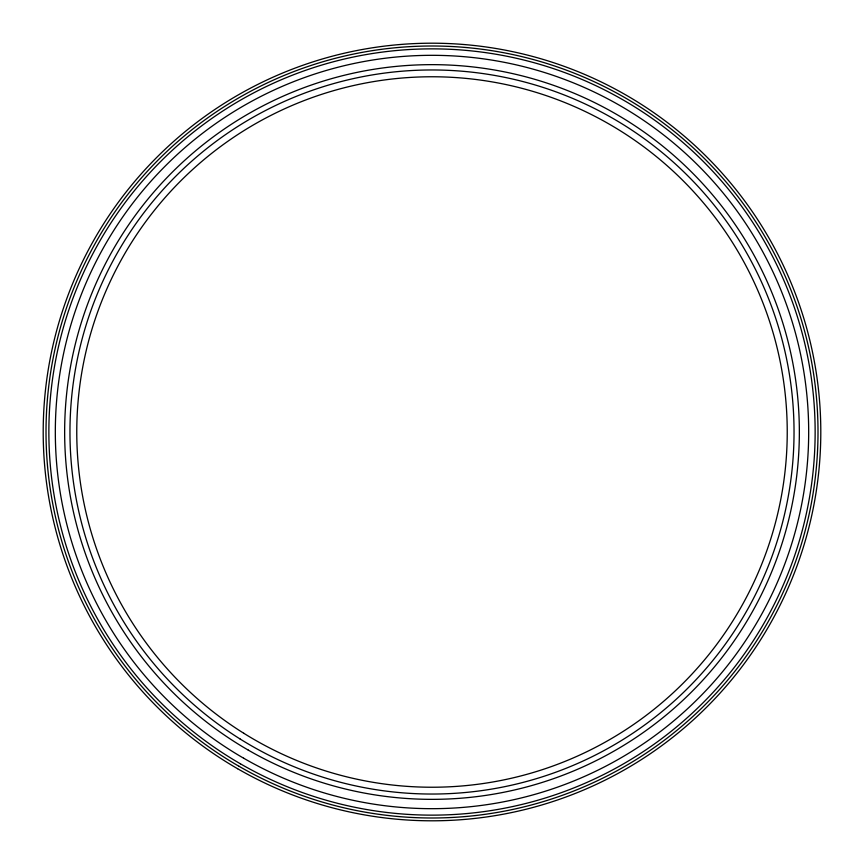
<?xml version="1.0" encoding="UTF-8"?>
<svg xmlns="http://www.w3.org/2000/svg" width="864" height="864" viewBox="0 0 864 864"><rect width="100%" height="100%" fill="white"/><g stroke="black" fill="none" stroke-linecap="round" stroke-linejoin="round"><path stroke-width="1.3" d="M239.004 766.282A386.003 386.003 0 0 0 818.003 432A386.003 386.003 0 0 0 239.004 97.718A386.003 386.003 0 0 0 239.004 766.282M243.756 733.255A355.234 355.234 0 0 0 787.018 444.398A355.234 355.234 0 0 0 265.226 118.346A355.234 355.234 0 0 0 243.756 733.255M240.149 739.022A362.027 362.027 0 0 0 793.811 444.636A362.027 362.027 0 0 0 262.04 112.342A362.027 362.027 0 0 0 240.149 739.022M240.43 763.808A383.141 383.141 0 0 0 815.141 432A383.141 383.141 0 0 0 240.43 100.192A383.141 383.141 0 0 0 240.43 763.808M237.6 768.712A388.8 388.8 0 0 0 820.8 432A388.8 388.8 0 0 0 237.6 95.288A388.8 388.8 0 0 0 237.6 768.712M243.659 758.214A376.682 376.682 0 0 0 808.682 432A376.682 376.682 0 0 0 243.659 105.786A376.682 376.682 0 0 0 243.659 758.214M248.324 750.136A367.351 367.351 0 0 0 799.351 432A367.351 367.351 0 0 0 248.324 113.864A367.351 367.351 0 0 0 248.324 750.136"/></g></svg>
